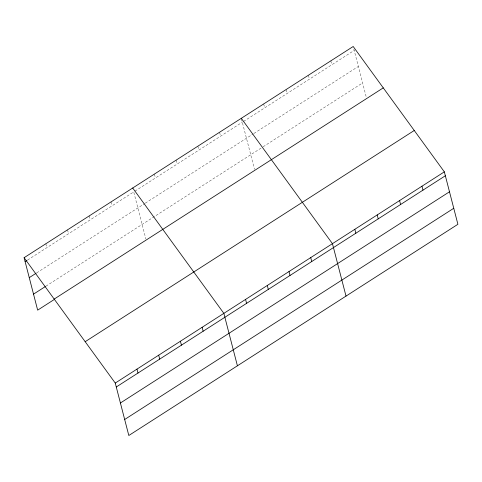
<?xml version="1.0" encoding="UTF-8"?>
<svg xmlns="http://www.w3.org/2000/svg" width="482" height="482" viewBox="0 0 482 482"><rect width="100%" height="100%" fill="white"/><g stroke="black" fill="none" stroke-linecap="round" stroke-linejoin="round"><path stroke-width="0.36" stroke-dasharray="2.41 1.81" d="M27.595 260.039L133.713 191.932L145.883 238.994M134.954 191.137L242.313 122.235M243.555 121.44L354.198 50.423M36.704 272.866L144.678 203.567M145.299 203.163L253.291 133.857M253.912 133.46L358.343 66.438M45.935 286.175L262.527 147.161M263.148 146.763L362.609 82.928M353.86 49.116L366.368 97.485M330.809 60.865L331.821 64.787M308.432 75.228L309.444 79.15M286.049 89.586L287.067 93.514M263.672 103.949L264.69 107.872M241.464 118.964L254.484 169.296M219.575 132.249L220.593 136.177M197.855 146.191L198.873 150.119M176.135 160.132L177.153 164.055M154.415 174.068L155.433 177.997M110.981 201.952L111.993 205.874M89.26 215.888L90.273 219.816M67.54 229.83L68.552 233.752M45.82 243.772L46.832 247.694"/><path stroke-width="0.72" d="M24.1 257.707L353.186 46.501L444.338 171.851L457.9 224.293L128.815 435.499L115.252 383.057L24.1 257.707L37.662 310.149L54.418 299.394M25.112 261.636L26.974 260.437M29.257 277.644L36.084 273.264M33.523 294.141L45.314 286.573M54.183 299.075L383.268 87.869M85.175 341.696L414.255 130.483M115.252 383.057L444.338 171.851M116.27 386.986L445.356 175.773M120.41 402.994L449.495 191.788M124.675 419.491L453.761 208.278M241.295 118.313L332.447 243.663L346.01 296.099M132.701 188.01L223.853 313.36L237.415 365.802M421.961 186.215L422.973 190.137M399.584 200.572L400.596 204.501M377.207 214.936L378.219 218.864M354.824 229.299L355.843 233.222M310.727 257.599L311.746 261.527M289.007 271.541L290.025 275.463M267.293 285.483L268.305 289.405M245.573 299.418L246.585 303.347M202.133 327.302L203.145 331.224M180.413 341.238L181.425 345.166M158.692 355.18L159.705 359.102M136.972 369.122L137.991 373.044"/></g></svg>
